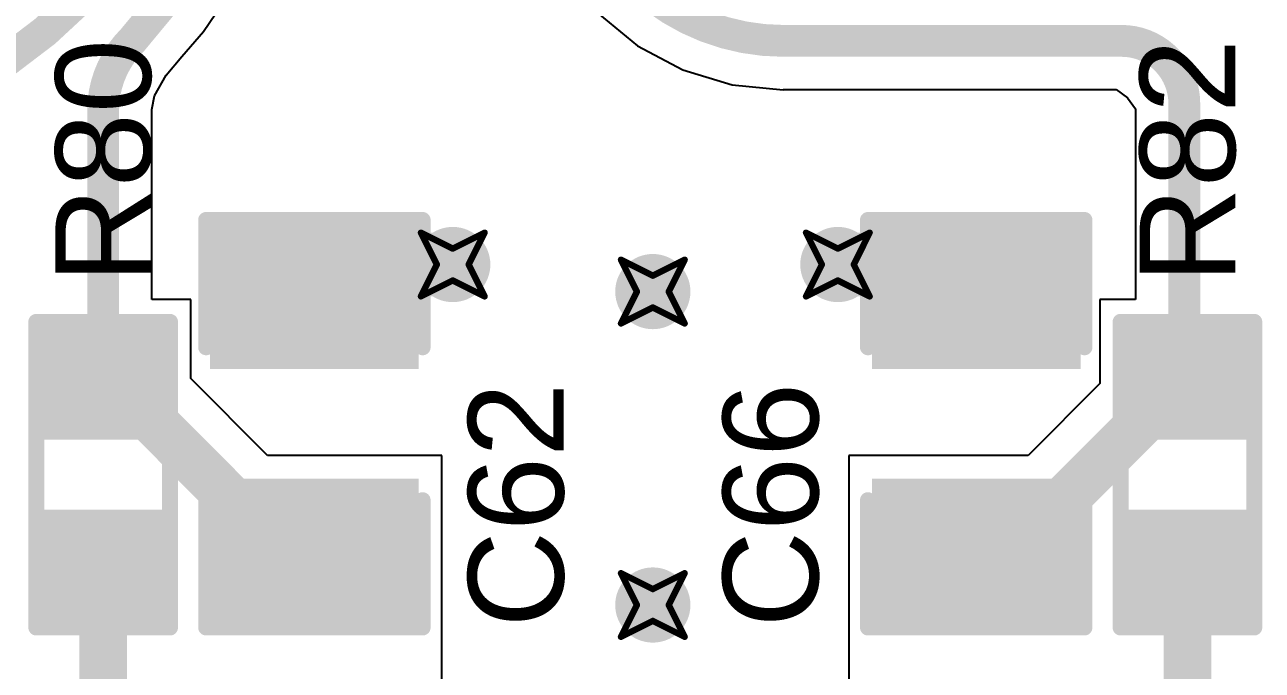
# Model space of a CAD drawing. Header units: inches. Extents: x -0.03 to 9.71, y 0.01 to 4.44.
# Drawn here: x 3.3705 to 3.7591, y 1.3181 to 1.5208 of the extents above; entities that cross this region are included whole.
import ezdxf

# ---------------------------------------------------------------- set-up
doc = ezdxf.new("R2010")
doc.units = ezdxf.units.IN
doc.header["$MEASUREMENT"] = 0
for name, color, linetype in [('Bottom Layer', 5, 'Continuous'), ('Drill Drawing', 1, 'Continuous'), ('Layer 1', 16, 'Continuous'), ('Layer 2', 76, 'Continuous'), ('Top Layer', 1, 'Continuous'), ('Top Overlay', 2, 'Continuous'), ('Top Paste', 8, 'Continuous'), ('Top Solder', 216, 'Continuous'), ('Via Holes', 16, 'Continuous')]:
    doc.layers.add(name, color=color, linetype=linetype)
doc.styles.add('Arial', font='', dxfattribs={"height": 0.2})
doc.styles.get('Arial').set_extended_font_data('Arial')

# ---------------------------------------------------------------- blocks, each defined once
blk = doc.blocks.new('R___0603_21')
at = {"layer": 'Top Layer'}
for points in [[(-0.015, 0.0175), (-0.015, -0.0175), (-0.045, -0.0175), (-0.045, 0.0175)], [(0.045, 0.0175), (0.045, -0.0175), (0.015, -0.0175), (0.015, 0.0175)]]:
    blk.add_hatch(color=1, dxfattribs=at).paths.add_polyline_path(points)
at = {"layer": 'Top Paste'}
for points in [[(-0.015, 0.0175), (-0.015, -0.0175), (-0.045, -0.0175), (-0.045, 0.0175)], [(0.045, 0.0175), (0.045, -0.0175), (0.015, -0.0175), (0.015, 0.0175)]]:
    blk.add_hatch(color=8, dxfattribs=at).paths.add_polyline_path(points)
at = {"layer": 'Top Solder'}
for points in [[(-0.011, 0.0215), (-0.011, -0.0215), (-0.049, -0.0215), (-0.049, 0.0215)], [(0.049, 0.0215), (0.049, -0.0215), (0.011, -0.0215), (0.011, 0.0215)]]:
    blk.add_hatch(color=216, dxfattribs=at).paths.add_polyline_path(points)
at = {"layer": 'Top Overlay'}
for points in [[(-0.048, 0.021, 0.005, 0.005, 0), (0.048, 0.021, 0.005, 0.005, 0)], [(-0.048, 0.021, 0.005, 0.005, 0), (-0.048, -0.021, 0.005, 0.005, 0)], [(0.048, 0.021, 0.005, 0.005, 0), (0.048, -0.021, 0.005, 0.005, 0)], [(-0.048, -0.021, 0.005, 0.005, 0), (0.048, -0.021, 0.005, 0.005, 0)]]:
    blk.add_lwpolyline(points, format="xyseb", dxfattribs=at)
for points in [[(-0.04925, 0.021, 0.0025, 0.0025, 1), (-0.04675, 0.021, 0.0025, 0.0025, 1)], [(-0.04925, 0.021, 0.0025, 0.0025, 1), (-0.04675, 0.021, 0.0025, 0.0025, 1)], [(0.04675, 0.021, 0.0025, 0.0025, 1), (0.04925, 0.021, 0.0025, 0.0025, 1)], [(0.04675, 0.021, 0.0025, 0.0025, 1), (0.04925, 0.021, 0.0025, 0.0025, 1)], [(-0.04925, -0.021, 0.0025, 0.0025, 1), (-0.04675, -0.021, 0.0025, 0.0025, 1)], [(-0.04925, -0.021, 0.0025, 0.0025, 1), (-0.04675, -0.021, 0.0025, 0.0025, 1)], [(0.04675, -0.021, 0.0025, 0.0025, 1), (0.04925, -0.021, 0.0025, 0.0025, 1)], [(0.04675, -0.021, 0.0025, 0.0025, 1), (0.04925, -0.021, 0.0025, 0.0025, 1)]]:
    blk.add_lwpolyline(points, format="xyseb", close=True, dxfattribs=at)
blk = doc.blocks.new('R___0603_23')
at = {"layer": 'Top Layer'}
for points in [[(-0.015, 0.0175), (-0.015, -0.0175), (-0.045, -0.0175), (-0.045, 0.0175)], [(0.045, 0.0175), (0.045, -0.0175), (0.015, -0.0175), (0.015, 0.0175)]]:
    blk.add_hatch(color=1, dxfattribs=at).paths.add_polyline_path(points)
at = {"layer": 'Top Paste'}
for points in [[(-0.015, 0.0175), (-0.015, -0.0175), (-0.045, -0.0175), (-0.045, 0.0175)], [(0.045, 0.0175), (0.045, -0.0175), (0.015, -0.0175), (0.015, 0.0175)]]:
    blk.add_hatch(color=8, dxfattribs=at).paths.add_polyline_path(points)
at = {"layer": 'Top Solder'}
for points in [[(-0.011, 0.0215), (-0.011, -0.0215), (-0.049, -0.0215), (-0.049, 0.0215)], [(0.049, 0.0215), (0.049, -0.0215), (0.011, -0.0215), (0.011, 0.0215)]]:
    blk.add_hatch(color=216, dxfattribs=at).paths.add_polyline_path(points)
at = {"layer": 'Top Overlay'}
for points in [[(-0.048, 0.021, 0.005, 0.005, 0), (0.048, 0.021, 0.005, 0.005, 0)], [(-0.048, 0.021, 0.005, 0.005, 0), (-0.048, -0.021, 0.005, 0.005, 0)], [(0.048, 0.021, 0.005, 0.005, 0), (0.048, -0.021, 0.005, 0.005, 0)], [(-0.048, -0.021, 0.005, 0.005, 0), (0.048, -0.021, 0.005, 0.005, 0)]]:
    blk.add_lwpolyline(points, format="xyseb", dxfattribs=at)
for points in [[(-0.04925, 0.021, 0.0025, 0.0025, 1), (-0.04675, 0.021, 0.0025, 0.0025, 1)], [(-0.04925, 0.021, 0.0025, 0.0025, 1), (-0.04675, 0.021, 0.0025, 0.0025, 1)], [(0.04675, 0.021, 0.0025, 0.0025, 1), (0.04925, 0.021, 0.0025, 0.0025, 1)], [(0.04675, 0.021, 0.0025, 0.0025, 1), (0.04925, 0.021, 0.0025, 0.0025, 1)], [(-0.04925, -0.021, 0.0025, 0.0025, 1), (-0.04675, -0.021, 0.0025, 0.0025, 1)], [(-0.04925, -0.021, 0.0025, 0.0025, 1), (-0.04675, -0.021, 0.0025, 0.0025, 1)], [(0.04675, -0.021, 0.0025, 0.0025, 1), (0.04925, -0.021, 0.0025, 0.0025, 1)], [(0.04675, -0.021, 0.0025, 0.0025, 1), (0.04925, -0.021, 0.0025, 0.0025, 1)]]:
    blk.add_lwpolyline(points, format="xyseb", close=True, dxfattribs=at)
blk = doc.blocks.new('C___0805_136')
at = {"layer": 'Top Layer'}
for points in [[(-0.06, 0.03), (-0.02, 0.03), (-0.02, -0.03), (-0.06, -0.03)], [(0.02, 0.03), (0.06, 0.03), (0.06, -0.03), (0.02, -0.03)]]:
    blk.add_hatch(color=1, dxfattribs=at).paths.add_polyline_path(points)
at = {"layer": 'Top Paste'}
for points in [[(-0.06, 0.03), (-0.02, 0.03), (-0.02, -0.03), (-0.06, -0.03)], [(0.02, 0.03), (0.06, 0.03), (0.06, -0.03), (0.02, -0.03)]]:
    blk.add_hatch(color=8, dxfattribs=at).paths.add_polyline_path(points)
at = {"layer": 'Top Solder'}
for points in [[(-0.06276, 0.03276), (-0.01724, 0.03276), (-0.01724, -0.03276), (-0.06276, -0.03276)], [(0.01724, 0.03276), (0.06276, 0.03276), (0.06276, -0.03276), (0.01724, -0.03276)]]:
    blk.add_hatch(color=216, dxfattribs=at).paths.add_polyline_path(points)
at = {"layer": 'Top Overlay'}
for points in [[(-0.064, -0.034, 0.005, 0.005, 0), (-0.064, 0.034, 0.005, 0.005, 0)], [(-0.024, 0.034, 0.005, 0.005, 0), (-0.064, 0.034, 0.005, 0.005, 0)], [(0.064, 0.034, 0.005, 0.005, 0), (0.024, 0.034, 0.005, 0.005, 0)], [(0.064, -0.034, 0.005, 0.005, 0), (0.064, 0.034, 0.005, 0.005, 0)], [(-0.024, -0.034, 0.005, 0.005, 0), (-0.064, -0.034, 0.005, 0.005, 0)], [(0.064, -0.034, 0.005, 0.005, 0), (0.024, -0.034, 0.005, 0.005, 0)]]:
    blk.add_lwpolyline(points, format="xyseb", dxfattribs=at)
for points in [[(-0.06525, 0.034, 0.0025, 0.0025, 1), (-0.06275, 0.034, 0.0025, 0.0025, 1)], [(-0.06525, 0.034, 0.0025, 0.0025, 1), (-0.06275, 0.034, 0.0025, 0.0025, 1)], [(-0.02525, 0.034, 0.0025, 0.0025, 1), (-0.02275, 0.034, 0.0025, 0.0025, 1)], [(0.02275, 0.034, 0.0025, 0.0025, 1), (0.02525, 0.034, 0.0025, 0.0025, 1)], [(0.06275, 0.034, 0.0025, 0.0025, 1), (0.06525, 0.034, 0.0025, 0.0025, 1)], [(0.06275, 0.034, 0.0025, 0.0025, 1), (0.06525, 0.034, 0.0025, 0.0025, 1)], [(-0.06525, -0.034, 0.0025, 0.0025, 1), (-0.06275, -0.034, 0.0025, 0.0025, 1)], [(-0.06525, -0.034, 0.0025, 0.0025, 1), (-0.06275, -0.034, 0.0025, 0.0025, 1)], [(-0.02525, -0.034, 0.0025, 0.0025, 1), (-0.02275, -0.034, 0.0025, 0.0025, 1)], [(0.02275, -0.034, 0.0025, 0.0025, 1), (0.02525, -0.034, 0.0025, 0.0025, 1)], [(0.06275, -0.034, 0.0025, 0.0025, 1), (0.06525, -0.034, 0.0025, 0.0025, 1)], [(0.06275, -0.034, 0.0025, 0.0025, 1), (0.06525, -0.034, 0.0025, 0.0025, 1)]]:
    blk.add_lwpolyline(points, format="xyseb", close=True, dxfattribs=at)
blk = doc.blocks.new('C___0805_140')
at = {"layer": 'Top Layer'}
for points in [[(-0.06, 0.03), (-0.02, 0.03), (-0.02, -0.03), (-0.06, -0.03)], [(0.02, 0.03), (0.06, 0.03), (0.06, -0.03), (0.02, -0.03)]]:
    blk.add_hatch(color=1, dxfattribs=at).paths.add_polyline_path(points)
at = {"layer": 'Top Paste'}
for points in [[(-0.06, 0.03), (-0.02, 0.03), (-0.02, -0.03), (-0.06, -0.03)], [(0.02, 0.03), (0.06, 0.03), (0.06, -0.03), (0.02, -0.03)]]:
    blk.add_hatch(color=8, dxfattribs=at).paths.add_polyline_path(points)
at = {"layer": 'Top Solder'}
for points in [[(-0.06276, 0.03276), (-0.01724, 0.03276), (-0.01724, -0.03276), (-0.06276, -0.03276)], [(0.01724, 0.03276), (0.06276, 0.03276), (0.06276, -0.03276), (0.01724, -0.03276)]]:
    blk.add_hatch(color=216, dxfattribs=at).paths.add_polyline_path(points)
at = {"layer": 'Top Overlay'}
for points in [[(-0.064, 0.034, 0.005, 0.005, 0), (-0.064, -0.034, 0.005, 0.005, 0)], [(-0.064, 0.034, 0.005, 0.005, 0), (-0.024, 0.034, 0.005, 0.005, 0)], [(0.024, 0.034, 0.005, 0.005, 0), (0.064, 0.034, 0.005, 0.005, 0)], [(0.064, 0.034, 0.005, 0.005, 0), (0.064, -0.034, 0.005, 0.005, 0)], [(-0.064, -0.034, 0.005, 0.005, 0), (-0.024, -0.034, 0.005, 0.005, 0)], [(0.024, -0.034, 0.005, 0.005, 0), (0.064, -0.034, 0.005, 0.005, 0)]]:
    blk.add_lwpolyline(points, format="xyseb", dxfattribs=at)
for points in [[(-0.06525, 0.034, 0.0025, 0.0025, 1), (-0.06275, 0.034, 0.0025, 0.0025, 1)], [(-0.06525, 0.034, 0.0025, 0.0025, 1), (-0.06275, 0.034, 0.0025, 0.0025, 1)], [(-0.02525, 0.034, 0.0025, 0.0025, 1), (-0.02275, 0.034, 0.0025, 0.0025, 1)], [(0.02275, 0.034, 0.0025, 0.0025, 1), (0.02525, 0.034, 0.0025, 0.0025, 1)], [(0.06275, 0.034, 0.0025, 0.0025, 1), (0.06525, 0.034, 0.0025, 0.0025, 1)], [(0.06275, 0.034, 0.0025, 0.0025, 1), (0.06525, 0.034, 0.0025, 0.0025, 1)], [(-0.06525, -0.034, 0.0025, 0.0025, 1), (-0.06275, -0.034, 0.0025, 0.0025, 1)], [(-0.06525, -0.034, 0.0025, 0.0025, 1), (-0.06275, -0.034, 0.0025, 0.0025, 1)], [(-0.02525, -0.034, 0.0025, 0.0025, 1), (-0.02275, -0.034, 0.0025, 0.0025, 1)], [(0.02275, -0.034, 0.0025, 0.0025, 1), (0.02525, -0.034, 0.0025, 0.0025, 1)], [(0.06275, -0.034, 0.0025, 0.0025, 1), (0.06525, -0.034, 0.0025, 0.0025, 1)], [(0.06275, -0.034, 0.0025, 0.0025, 1), (0.06525, -0.034, 0.0025, 0.0025, 1)]]:
    blk.add_lwpolyline(points, format="xyseb", close=True, dxfattribs=at)

msp = doc.modelspace()

# ---------------------------------------------------------------- hatches: boundary and pattern name
at = {"layer": 'Bottom Layer'}
h = msp.add_hatch(color=5, dxfattribs=at)
edge = h.paths.add_edge_path()
edge.add_arc((3.50488, 1.44551), 0.01181, 0, 360)
h = msp.add_hatch(color=5, dxfattribs=at)
edge = h.paths.add_edge_path()
edge.add_arc((3.62583, 1.44551), 0.01181, 0, 360)
h = msp.add_hatch(color=5, dxfattribs=at)
edge = h.paths.add_edge_path()
edge.add_arc((3.56772, 1.43701), 0.01181, 0, 360)
h = msp.add_hatch(color=5, dxfattribs=at)
edge = h.paths.add_edge_path()
edge.add_arc((3.56772, 1.33858), 0.01181, 0, 360)
at = {"layer": 'Layer 1'}
h = msp.add_hatch(color=16, dxfattribs=at)
edge = h.paths.add_edge_path()
edge.add_arc((3.50488, 1.44551), 0.01181, 0, 360)
h = msp.add_hatch(color=16, dxfattribs=at)
edge = h.paths.add_edge_path()
edge.add_arc((3.62583, 1.44551), 0.01181, 0, 360)
h = msp.add_hatch(color=16, dxfattribs=at)
edge = h.paths.add_edge_path()
edge.add_arc((3.56772, 1.43701), 0.01181, 0, 360)
h = msp.add_hatch(color=16, dxfattribs=at)
edge = h.paths.add_edge_path()
edge.add_arc((3.56772, 1.33858), 0.01181, 0, 360)
at = {"layer": 'Layer 2'}
h = msp.add_hatch(color=76, dxfattribs=at)
edge = h.paths.add_edge_path()
edge.add_arc((3.50488, 1.44551), 0.01181, 0, 360)
h = msp.add_hatch(color=76, dxfattribs=at)
edge = h.paths.add_edge_path()
edge.add_arc((3.62583, 1.44551), 0.01181, 0, 360)
h = msp.add_hatch(color=76, dxfattribs=at)
edge = h.paths.add_edge_path()
edge.add_arc((3.56772, 1.43701), 0.01181, 0, 360)
h = msp.add_hatch(color=76, dxfattribs=at)
edge = h.paths.add_edge_path()
edge.add_arc((3.56772, 1.33858), 0.01181, 0, 360)
at = {"layer": 'Top Layer'}
h = msp.add_hatch(color=1, dxfattribs=at)
edge = h.paths.add_edge_path()
edge.add_arc((3.50488, 1.44551), 0.01181, 0, 360)
h = msp.add_hatch(color=1, dxfattribs=at)
edge = h.paths.add_edge_path()
edge.add_arc((3.62583, 1.44551), 0.01181, 0, 360)
h = msp.add_hatch(color=1, dxfattribs=at)
edge = h.paths.add_edge_path()
edge.add_arc((3.56772, 1.43701), 0.01181, 0, 360)
h = msp.add_hatch(color=1, dxfattribs=at)
edge = h.paths.add_edge_path()
edge.add_arc((3.56772, 1.33858), 0.01181, 0, 360)
at = {"layer": 'Via Holes'}
h = msp.add_hatch(color=7, dxfattribs=at)
edge = h.paths.add_edge_path()
edge.add_arc((3.50488, 1.44551), 0.00591, 0, 360)
h = msp.add_hatch(color=7, dxfattribs=at)
edge = h.paths.add_edge_path()
edge.add_arc((3.62583, 1.44551), 0.00591, 0, 360)
h = msp.add_hatch(color=7, dxfattribs=at)
edge = h.paths.add_edge_path()
edge.add_arc((3.56772, 1.43701), 0.00591, 0, 360)
h = msp.add_hatch(color=7, dxfattribs=at)
edge = h.paths.add_edge_path()
edge.add_arc((3.56772, 1.33858), 0.00591, 0, 360)

# ---------------------------------------------------------------- linework, layer by layer
at = {"layer": 'Drill Drawing'}
for points in [[(3.49488, 1.45551, 0.002, 0.002, 0), (3.50488, 1.45051, 0.002, 0.002, 0)], [(3.49488, 1.45551, 0.002, 0.002, 0), (3.49988, 1.44551, 0.002, 0.002, 0)], [(3.50488, 1.45051, 0.002, 0.002, 0), (3.51488, 1.45551, 0.002, 0.002, 0)], [(3.50988, 1.44551, 0.002, 0.002, 0), (3.51488, 1.45551, 0.002, 0.002, 0)], [(3.61583, 1.45551, 0.002, 0.002, 0), (3.62583, 1.45051, 0.002, 0.002, 0)], [(3.61583, 1.45551, 0.002, 0.002, 0), (3.62083, 1.44551, 0.002, 0.002, 0)], [(3.62583, 1.45051, 0.002, 0.002, 0), (3.63583, 1.45551, 0.002, 0.002, 0)], [(3.63083, 1.44551, 0.002, 0.002, 0), (3.63583, 1.45551, 0.002, 0.002, 0)], [(3.49488, 1.43551, 0.002, 0.002, 0), (3.49988, 1.44551, 0.002, 0.002, 0)], [(3.50988, 1.44551, 0.002, 0.002, 0), (3.51488, 1.43551, 0.002, 0.002, 0)], [(3.55772, 1.44701, 0.002, 0.002, 0), (3.56772, 1.44201, 0.002, 0.002, 0)], [(3.55772, 1.44701, 0.002, 0.002, 0), (3.56272, 1.43701, 0.002, 0.002, 0)], [(3.56772, 1.44201, 0.002, 0.002, 0), (3.57772, 1.44701, 0.002, 0.002, 0)], [(3.57272, 1.43701, 0.002, 0.002, 0), (3.57772, 1.44701, 0.002, 0.002, 0)], [(3.61583, 1.43551, 0.002, 0.002, 0), (3.62083, 1.44551, 0.002, 0.002, 0)], [(3.63083, 1.44551, 0.002, 0.002, 0), (3.63583, 1.43551, 0.002, 0.002, 0)], [(3.49488, 1.43551, 0.002, 0.002, 0), (3.50488, 1.44051, 0.002, 0.002, 0)], [(3.50488, 1.44051, 0.002, 0.002, 0), (3.51488, 1.43551, 0.002, 0.002, 0)], [(3.61583, 1.43551, 0.002, 0.002, 0), (3.62583, 1.44051, 0.002, 0.002, 0)], [(3.62583, 1.44051, 0.002, 0.002, 0), (3.63583, 1.43551, 0.002, 0.002, 0)], [(3.55772, 1.42701, 0.002, 0.002, 0), (3.56272, 1.43701, 0.002, 0.002, 0)], [(3.57272, 1.43701, 0.002, 0.002, 0), (3.57772, 1.42701, 0.002, 0.002, 0)], [(3.55772, 1.42701, 0.002, 0.002, 0), (3.56772, 1.43201, 0.002, 0.002, 0)], [(3.56772, 1.43201, 0.002, 0.002, 0), (3.57772, 1.42701, 0.002, 0.002, 0)], [(3.55772, 1.34858, 0.002, 0.002, 0), (3.56772, 1.34358, 0.002, 0.002, 0)], [(3.55772, 1.34858, 0.002, 0.002, 0), (3.56272, 1.33858, 0.002, 0.002, 0)], [(3.56772, 1.34358, 0.002, 0.002, 0), (3.57772, 1.34858, 0.002, 0.002, 0)], [(3.57272, 1.33858, 0.002, 0.002, 0), (3.57772, 1.34858, 0.002, 0.002, 0)], [(3.55772, 1.32858, 0.002, 0.002, 0), (3.56272, 1.33858, 0.002, 0.002, 0)], [(3.57272, 1.33858, 0.002, 0.002, 0), (3.57772, 1.32858, 0.002, 0.002, 0)], [(3.55772, 1.32858, 0.002, 0.002, 0), (3.56772, 1.33358, 0.002, 0.002, 0)], [(3.56772, 1.33358, 0.002, 0.002, 0), (3.57772, 1.32858, 0.002, 0.002, 0)]]:
    msp.add_lwpolyline(points, format="xyseb", dxfattribs=at)
for points in [[(3.49438, 1.45551, 0.001, 0.001, 1), (3.49538, 1.45551, 0.001, 0.001, 1)], [(3.49438, 1.45551, 0.001, 0.001, 1), (3.49538, 1.45551, 0.001, 0.001, 1)], [(3.51438, 1.45551, 0.001, 0.001, 1), (3.51538, 1.45551, 0.001, 0.001, 1)], [(3.51438, 1.45551, 0.001, 0.001, 1), (3.51538, 1.45551, 0.001, 0.001, 1)], [(3.61533, 1.45551, 0.001, 0.001, 1), (3.61633, 1.45551, 0.001, 0.001, 1)], [(3.61533, 1.45551, 0.001, 0.001, 1), (3.61633, 1.45551, 0.001, 0.001, 1)], [(3.63533, 1.45551, 0.001, 0.001, 1), (3.63633, 1.45551, 0.001, 0.001, 1)], [(3.63533, 1.45551, 0.001, 0.001, 1), (3.63633, 1.45551, 0.001, 0.001, 1)], [(3.50438, 1.45051, 0.001, 0.001, 1), (3.50538, 1.45051, 0.001, 0.001, 1)], [(3.50438, 1.45051, 0.001, 0.001, 1), (3.50538, 1.45051, 0.001, 0.001, 1)], [(3.62533, 1.45051, 0.001, 0.001, 1), (3.62633, 1.45051, 0.001, 0.001, 1)], [(3.62533, 1.45051, 0.001, 0.001, 1), (3.62633, 1.45051, 0.001, 0.001, 1)], [(3.49938, 1.44551, 0.001, 0.001, 1), (3.50038, 1.44551, 0.001, 0.001, 1)], [(3.49938, 1.44551, 0.001, 0.001, 1), (3.50038, 1.44551, 0.001, 0.001, 1)], [(3.50938, 1.44551, 0.001, 0.001, 1), (3.51038, 1.44551, 0.001, 0.001, 1)], [(3.50938, 1.44551, 0.001, 0.001, 1), (3.51038, 1.44551, 0.001, 0.001, 1)], [(3.55722, 1.44701, 0.001, 0.001, 1), (3.55822, 1.44701, 0.001, 0.001, 1)], [(3.55722, 1.44701, 0.001, 0.001, 1), (3.55822, 1.44701, 0.001, 0.001, 1)], [(3.57722, 1.44701, 0.001, 0.001, 1), (3.57822, 1.44701, 0.001, 0.001, 1)], [(3.57722, 1.44701, 0.001, 0.001, 1), (3.57822, 1.44701, 0.001, 0.001, 1)], [(3.62033, 1.44551, 0.001, 0.001, 1), (3.62133, 1.44551, 0.001, 0.001, 1)], [(3.62033, 1.44551, 0.001, 0.001, 1), (3.62133, 1.44551, 0.001, 0.001, 1)], [(3.63033, 1.44551, 0.001, 0.001, 1), (3.63133, 1.44551, 0.001, 0.001, 1)], [(3.63033, 1.44551, 0.001, 0.001, 1), (3.63133, 1.44551, 0.001, 0.001, 1)], [(3.56722, 1.44201, 0.001, 0.001, 1), (3.56822, 1.44201, 0.001, 0.001, 1)], [(3.56722, 1.44201, 0.001, 0.001, 1), (3.56822, 1.44201, 0.001, 0.001, 1)], [(3.50438, 1.44051, 0.001, 0.001, 1), (3.50538, 1.44051, 0.001, 0.001, 1)], [(3.50438, 1.44051, 0.001, 0.001, 1), (3.50538, 1.44051, 0.001, 0.001, 1)], [(3.62533, 1.44051, 0.001, 0.001, 1), (3.62633, 1.44051, 0.001, 0.001, 1)], [(3.62533, 1.44051, 0.001, 0.001, 1), (3.62633, 1.44051, 0.001, 0.001, 1)], [(3.49438, 1.43551, 0.001, 0.001, 1), (3.49538, 1.43551, 0.001, 0.001, 1)], [(3.49438, 1.43551, 0.001, 0.001, 1), (3.49538, 1.43551, 0.001, 0.001, 1)], [(3.51438, 1.43551, 0.001, 0.001, 1), (3.51538, 1.43551, 0.001, 0.001, 1)], [(3.51438, 1.43551, 0.001, 0.001, 1), (3.51538, 1.43551, 0.001, 0.001, 1)], [(3.56222, 1.43701, 0.001, 0.001, 1), (3.56322, 1.43701, 0.001, 0.001, 1)], [(3.56222, 1.43701, 0.001, 0.001, 1), (3.56322, 1.43701, 0.001, 0.001, 1)], [(3.57222, 1.43701, 0.001, 0.001, 1), (3.57322, 1.43701, 0.001, 0.001, 1)], [(3.57222, 1.43701, 0.001, 0.001, 1), (3.57322, 1.43701, 0.001, 0.001, 1)], [(3.61533, 1.43551, 0.001, 0.001, 1), (3.61633, 1.43551, 0.001, 0.001, 1)], [(3.61533, 1.43551, 0.001, 0.001, 1), (3.61633, 1.43551, 0.001, 0.001, 1)], [(3.63533, 1.43551, 0.001, 0.001, 1), (3.63633, 1.43551, 0.001, 0.001, 1)], [(3.63533, 1.43551, 0.001, 0.001, 1), (3.63633, 1.43551, 0.001, 0.001, 1)], [(3.56722, 1.43201, 0.001, 0.001, 1), (3.56822, 1.43201, 0.001, 0.001, 1)], [(3.56722, 1.43201, 0.001, 0.001, 1), (3.56822, 1.43201, 0.001, 0.001, 1)], [(3.55722, 1.42701, 0.001, 0.001, 1), (3.55822, 1.42701, 0.001, 0.001, 1)], [(3.55722, 1.42701, 0.001, 0.001, 1), (3.55822, 1.42701, 0.001, 0.001, 1)], [(3.57722, 1.42701, 0.001, 0.001, 1), (3.57822, 1.42701, 0.001, 0.001, 1)], [(3.57722, 1.42701, 0.001, 0.001, 1), (3.57822, 1.42701, 0.001, 0.001, 1)], [(3.55722, 1.34858, 0.001, 0.001, 1), (3.55822, 1.34858, 0.001, 0.001, 1)], [(3.55722, 1.34858, 0.001, 0.001, 1), (3.55822, 1.34858, 0.001, 0.001, 1)], [(3.57722, 1.34858, 0.001, 0.001, 1), (3.57822, 1.34858, 0.001, 0.001, 1)], [(3.57722, 1.34858, 0.001, 0.001, 1), (3.57822, 1.34858, 0.001, 0.001, 1)], [(3.56722, 1.34358, 0.001, 0.001, 1), (3.56822, 1.34358, 0.001, 0.001, 1)], [(3.56722, 1.34358, 0.001, 0.001, 1), (3.56822, 1.34358, 0.001, 0.001, 1)], [(3.56222, 1.33858, 0.001, 0.001, 1), (3.56322, 1.33858, 0.001, 0.001, 1)], [(3.56222, 1.33858, 0.001, 0.001, 1), (3.56322, 1.33858, 0.001, 0.001, 1)], [(3.57222, 1.33858, 0.001, 0.001, 1), (3.57322, 1.33858, 0.001, 0.001, 1)], [(3.57222, 1.33858, 0.001, 0.001, 1), (3.57322, 1.33858, 0.001, 0.001, 1)], [(3.56722, 1.33358, 0.001, 0.001, 1), (3.56822, 1.33358, 0.001, 0.001, 1)], [(3.56722, 1.33358, 0.001, 0.001, 1), (3.56822, 1.33358, 0.001, 0.001, 1)], [(3.55722, 1.32858, 0.001, 0.001, 1), (3.55822, 1.32858, 0.001, 0.001, 1)], [(3.55722, 1.32858, 0.001, 0.001, 1), (3.55822, 1.32858, 0.001, 0.001, 1)], [(3.57722, 1.32858, 0.001, 0.001, 1), (3.57822, 1.32858, 0.001, 0.001, 1)], [(3.57722, 1.32858, 0.001, 0.001, 1), (3.57822, 1.32858, 0.001, 0.001, 1)]]:
    msp.add_lwpolyline(points, format="xyseb", close=True, dxfattribs=at)
at = {"layer": 'Top Layer'}
for p, q in [((3.42664, 1.51867), (3.44167, 1.54116)), ((3.55045, 1.52446), (3.56292, 1.51423)), ((3.41982, 1.51089), (3.42664, 1.51867)), ((3.56292, 1.51423), (3.57716, 1.50662)), ((3.4149, 1.50494), (3.41982, 1.51089)), ((3.41117, 1.49848), (3.4149, 1.50493)), ((3.4149, 1.50493), (3.4149, 1.50494)), ((3.4149, 1.50493), (3.4149, 1.50493)), ((3.57716, 1.50662), (3.5926, 1.50193)), ((3.5926, 1.50193), (3.60866, 1.50035)), ((3.60866, 1.50035), (3.60866, 1.50045)), ((3.60866, 1.50045), (3.71329, 1.50045)), ((3.71329, 1.50045), (3.71681, 1.49791)), ((3.41033, 1.49424), (3.41117, 1.49848)), ((3.71681, 1.49791), (3.71935, 1.49439)), ((3.41037, 1.494), (3.41033, 1.49424)), ((3.41037, 1.43451), (3.41037, 1.494)), ((3.71935, 1.49439), (3.71935, 1.43451)), ((3.42258, 1.43451), (3.41037, 1.43451)), ((3.42258, 1.40972), (3.42258, 1.43451)), ((3.71935, 1.43451), (3.70813, 1.43451)), ((3.70813, 1.43451), (3.70813, 1.40814)), ((3.44667, 1.38551), (3.42258, 1.40972)), ((3.70813, 1.40814), (3.68561, 1.38551)), ((3.50142, 1.38551), (3.44667, 1.38551)), ((3.50142, 1.32551), (3.50142, 1.38551)), ((3.68561, 1.38551), (3.62929, 1.38551)), ((3.62929, 1.38551), (3.62929, 1.32551)), ((3.50142, 1.31984), (3.50142, 1.32551)), ((3.50142, 1.32551), (3.50142, 1.32551)), ((3.62929, 1.32551), (3.62929, 1.32551)), ((3.62929, 1.32551), (3.62929, 1.31984)), ((3.50142, 1.25984), (3.50142, 1.31984)), ((3.50142, 1.31984), (3.50142, 1.31984)), ((3.62929, 1.31984), (3.62929, 1.31984)), ((3.62929, 1.31984), (3.62929, 1.25984))]:
    msp.add_line(p, q, dxfattribs=at)
for points in [[(3.45394, 1.64457, 0.01, 0.01, -0.18674), (3.40409, 1.51575, 0.01, 0.01, 0)], [(3.43425, 1.64208, 0.01, 0.01, -0.247076), (3.36432, 1.50921, 0.01, 0.01, 0)], [(3.41457, 1.63877, 0.01, 0.01, -0.414214), (3.28367, 1.50787, 0.01, 0.01, 0)], [(3.60866, 1.51575, 0.01, 0.01, -0.414214), (3.54173, 1.58268, 0.01, 0.01, 0)], [(3.4024, 1.51392, 0.01, 0.01, -0.020227), (3.40409, 1.51575, 0.01, 0.01, 0)], [(3.60866, 1.51575, 0.01, 0.01, 0), (3.71496, 1.51575, 0.01, 0.01, 0)], [(3.71496, 1.51575, 0.01, 0.01, 0), (3.71496, 1.51575, 0.01, 0.01, 0)], [(3.71496, 1.51575, 0.01, 0.01, -0.414214), (3.73465, 1.49606, 0.01, 0.01, 0)], [(3.39508, 1.494, 0.01, 0.01, -0.177969), (3.4024, 1.51392, 0.01, 0.01, 0)], [(3.73465, 1.40951, 0.01, 0.01, 0), (3.73465, 1.49606, 0.01, 0.01, 0)], [(3.39508, 1.40951, 0.01, 0.01, 0), (3.39508, 1.494, 0.01, 0.01, 0)], [(3.46142, 1.44551, 0.02, 0.02, 0), (3.50488, 1.44551, 0.02, 0.02, 0)], [(3.62583, 1.44551, 0.02, 0.02, 0), (3.66929, 1.44551, 0.02, 0.02, 0)], [(3.39508, 1.40951, 0.015, 0.015, 0), (3.40508, 1.40201, 0.015, 0.015, 0)], [(3.7272, 1.40201, 0.015, 0.015, 0), (3.73467, 1.40951, 0.015, 0.015, 0)], [(3.40508, 1.40201, 0.015, 0.015, 0), (3.43892, 1.36801, 0.015, 0.015, 0)], [(3.69179, 1.36643, 0.015, 0.015, 0), (3.7272, 1.40201, 0.015, 0.015, 0)], [(3.43892, 1.36801, 0.015, 0.015, 0), (3.46142, 1.35551, 0.015, 0.015, 0)], [(3.66929, 1.35551, 0.015, 0.015, 0), (3.69179, 1.36643, 0.015, 0.015, 0)], [(3.39508, 1.29584, 0.015, 0.015, 0), (3.39508, 1.34951, 0.015, 0.015, 0)], [(3.73563, 1.29584, 0.015, 0.015, 0), (3.73563, 1.34951, 0.015, 0.015, 0)]]:
    msp.add_lwpolyline(points, format="xyseb", dxfattribs=at)
for points in [[(3.40159, 1.51575, 0.005, 0.005, 1), (3.40659, 1.51575, 0.005, 0.005, 1)], [(3.40159, 1.51575, 0.005, 0.005, 1), (3.40659, 1.51575, 0.005, 0.005, 1)], [(3.60616, 1.51575, 0.005, 0.005, 1), (3.61116, 1.51575, 0.005, 0.005, 1)], [(3.60616, 1.51575, 0.005, 0.005, 1), (3.61116, 1.51575, 0.005, 0.005, 1)], [(3.71246, 1.51575, 0.005, 0.005, 1), (3.71746, 1.51575, 0.005, 0.005, 1)], [(3.71246, 1.51575, 0.005, 0.005, 1), (3.71746, 1.51575, 0.005, 0.005, 1)], [(3.71246, 1.51575, 0.005, 0.005, 1), (3.71746, 1.51575, 0.005, 0.005, 1)], [(3.71246, 1.51575, 0.005, 0.005, 1), (3.71746, 1.51575, 0.005, 0.005, 1)], [(3.3999, 1.51392, 0.005, 0.005, 1), (3.4049, 1.51392, 0.005, 0.005, 1)], [(3.3999, 1.51392, 0.005, 0.005, 1), (3.4049, 1.51392, 0.005, 0.005, 1)], [(3.73215, 1.49606, 0.005, 0.005, 1), (3.73715, 1.49606, 0.005, 0.005, 1)], [(3.73215, 1.49606, 0.005, 0.005, 1), (3.73715, 1.49606, 0.005, 0.005, 1)], [(3.39258, 1.494, 0.005, 0.005, 1), (3.39758, 1.494, 0.005, 0.005, 1)], [(3.39258, 1.494, 0.005, 0.005, 1), (3.39758, 1.494, 0.005, 0.005, 1)], [(3.45642, 1.44551, 0.01, 0.01, 1), (3.46642, 1.44551, 0.01, 0.01, 1)], [(3.49988, 1.44551, 0.01, 0.01, 1), (3.50988, 1.44551, 0.01, 0.01, 1)], [(3.62083, 1.44551, 0.01, 0.01, 1), (3.63083, 1.44551, 0.01, 0.01, 1)], [(3.66429, 1.44551, 0.01, 0.01, 1), (3.67429, 1.44551, 0.01, 0.01, 1)], [(3.39133, 1.40951, 0.0075, 0.0075, 1), (3.39883, 1.40951, 0.0075, 0.0075, 1)], [(3.73092, 1.40951, 0.0075, 0.0075, 1), (3.73842, 1.40951, 0.0075, 0.0075, 1)], [(3.39258, 1.40951, 0.005, 0.005, 1), (3.39758, 1.40951, 0.005, 0.005, 1)], [(3.73215, 1.40951, 0.005, 0.005, 1), (3.73715, 1.40951, 0.005, 0.005, 1)], [(3.40133, 1.40201, 0.0075, 0.0075, 1), (3.40883, 1.40201, 0.0075, 0.0075, 1)], [(3.40133, 1.40201, 0.0075, 0.0075, 1), (3.40883, 1.40201, 0.0075, 0.0075, 1)], [(3.72345, 1.40201, 0.0075, 0.0075, 1), (3.73095, 1.40201, 0.0075, 0.0075, 1)], [(3.72345, 1.40201, 0.0075, 0.0075, 1), (3.73095, 1.40201, 0.0075, 0.0075, 1)], [(3.43517, 1.36801, 0.0075, 0.0075, 1), (3.44267, 1.36801, 0.0075, 0.0075, 1)], [(3.43517, 1.36801, 0.0075, 0.0075, 1), (3.44267, 1.36801, 0.0075, 0.0075, 1)], [(3.68804, 1.36643, 0.0075, 0.0075, 1), (3.69554, 1.36643, 0.0075, 0.0075, 1)], [(3.68804, 1.36643, 0.0075, 0.0075, 1), (3.69554, 1.36643, 0.0075, 0.0075, 1)], [(3.45767, 1.35551, 0.0075, 0.0075, 1), (3.46517, 1.35551, 0.0075, 0.0075, 1)], [(3.66554, 1.35551, 0.0075, 0.0075, 1), (3.67304, 1.35551, 0.0075, 0.0075, 1)], [(3.39133, 1.34951, 0.0075, 0.0075, 1), (3.39883, 1.34951, 0.0075, 0.0075, 1)], [(3.73188, 1.34951, 0.0075, 0.0075, 1), (3.73938, 1.34951, 0.0075, 0.0075, 1)]]:
    msp.add_lwpolyline(points, format="xyseb", close=True, dxfattribs=at)

# ---------------------------------------------------------------- block references
for name, p, rotation in [('C___0805_140', (3.46142, 1.39551), 90), ('C___0805_136', (3.66929, 1.39551), 270), ('R___0603_23', (3.39508, 1.37951), 90), ('R___0603_21', (3.73563, 1.37951), 90)]:
    msp.add_blockref(name, p, dxfattribs=dict(rotation=rotation))

# ---------------------------------------------------------------- texts
at = {"layer": 'Top Overlay', "style": 'Arial'}
for s, p in [('R80', (3.41007, 1.43949)), ('R82', (3.75063, 1.43949)), ('C62', (3.53969, 1.33151)), ('C66', (3.61969, 1.33151))]:
    msp.add_text(s, height=0.03, rotation=90, dxfattribs=at).set_placement(p)

doc.saveas('drawing.dxf')
